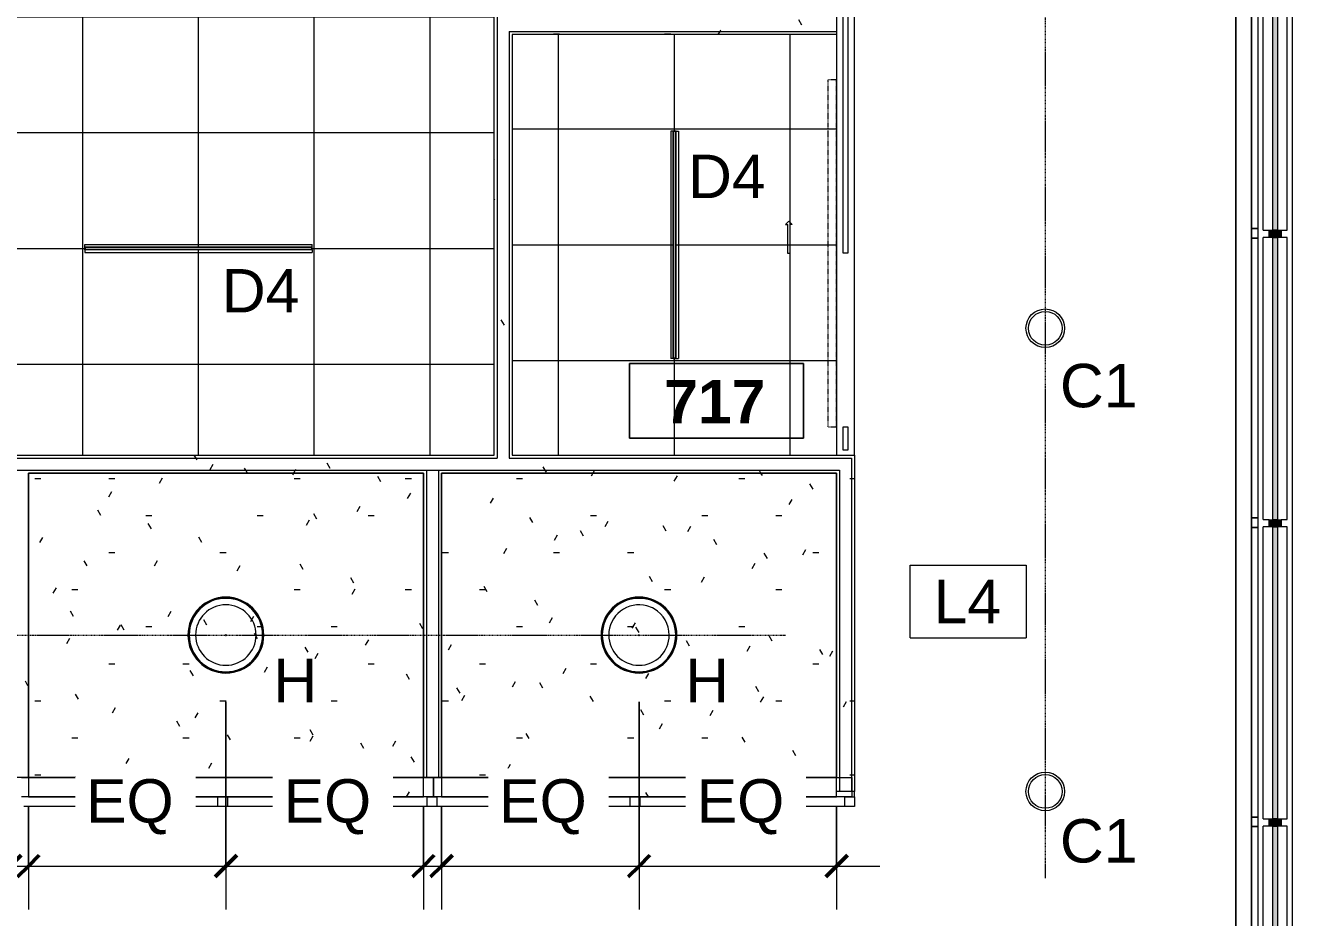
# Model space of a CAD drawing. Header units: inches. Extents: x -2332 to 1043, y -456 to 2193.
# Drawn here: x 743 to 1005.7, y -144.8 to 40.2 of the extents above; entities that cross this region are included whole.
import ezdxf

# ---------------------------------------------------------------- set-up
doc = ezdxf.new("R2010")
doc.units = ezdxf.units.IN
doc.header["$MEASUREMENT"] = 0
doc.linetypes.add('Center 1_4_', pattern=[0.53125, 0.25, -0.09375, 0.09375, -0.09375])
doc.linetypes.add('Dash 1_16_', pattern=[0.125, 0.0625, -0.0625])
for name, color, linetype, lineweight in [('5033_00_7th-9th Floors_Updated_dwg', 8, 'Continuous', 9), ('A-ANNO-DIMS', 211, 'Continuous', 9), ('A-ANNO-DIMS-96', 211, 'Continuous', 9), ('A-ANNO-KEYN', 231, 'Continuous', 9), ('A-AREA-IDEN', 2, 'Continuous', 9), ('A-CLNG', 13, 'Continuous', 13), ('A-CLNG-PATT', 13, 'Continuous', 13), ('A-DETL-CNTR', 5, 'Center 1_4_', 9), ('A-DETL-GENF', 92, 'Continuous', 9), ('A-DETL-THIN', 151, 'Continuous', 9), ('A-DOOR', 31, 'Continuous', 13), ('A-GENM', 13, 'Continuous', 9), ('A-GLAZ-CURT', 52, 'Continuous', 13), ('A-GLAZ-CWMG', 51, 'Continuous', 13), ('A-Glaz-Exst', 7, 'Continuous', 9), ('A-Shell', 7, 'Continuous', 9), ('A-WALL', 113, 'Continuous', 13), ('A-WALL-PATT', 111, 'Continuous', 13), ('E-LITE-EQPM', 33, 'Continuous', 9), ('E-LITE-EQPM-IDEN', 33, 'Continuous', 9), ('I-WALL', 2, 'Continuous', 13)]:
    doc.layers.add(name, color=color, linetype=linetype, lineweight=lineweight)
doc.styles.add('Arial', font='arial.ttf', dxfattribs={"height": 9})
doc.styles.add('Swis721 Lt BT_2', font='swissl.ttf', dxfattribs={"height": 9})
doc.styles.add('Swis721 Lt BT_B', font='', dxfattribs={"height": 9})
doc.styles.get('Swis721 Lt BT_B').set_extended_font_data('Swis721 Lt BT', bold=True)
doc.dimstyles.new('OTJ_-_3_32__Linear__1_16__Tolerance', dxfattribs={"dimscale": 12, "dimtxt": 9.497835, "dimasz": 0.375, "dimexe": 0.75, "dimexo": 0.5, "dimgap": 0.5, "dimtad": 1, "dimdec": 4, "dimrnd": 0.0625, "dimzin": 3, "dimdsep": 46, "dimlunit": 4, "dimtxsty": 'Swis721 Lt BT_2', "dimblk1": 'OBLIQUE', "dimblk2": 'OBLIQUE', "dimsah": 1, "dimcen": 0.09, "dimdle": 0.75, "dimazin": 0, "dimtfac": 1, "dimtdec": 4, "dimtix": 1, "dimtmove": 0, "dimatfit": 3, "dimfxl": 1, "dimtvp": 1, "dimtfill": 1, "dimfrac": 2, "dimtolj": 1, "dimtzin": 0, "dimarcsym": 2})
pattern_1 = [(0, (0, 0), (30.72, 7.68), [1.267, -21.773, 1.267, -21.773, -122.88]), (0, (0, 0), (30.72, 7.68), [-46.08, 1.267, -44.813, 1.267, -21.773, -53.76]), (0, (0, 0), (30.72, 7.68), [-115.2, 1.267, -14.093, 1.267, -37.133]), (120, (11.52, 3.84), (-22.011075, 22.7643), [1.267, -21.773, 1.267, -21.773, -122.88]), (120, (11.52, 3.84), (-22.011075, 22.7643), [-46.08, 1.267, -44.813, 1.267, -21.773, -53.76]), (120, (11.52, 3.84), (-22.011075, 22.7643), [-115.2, 1.267, -14.093, 1.267, -37.133]), (240, (15.36, 19.2), (-8.708925, -30.4443), [1.267, -21.773, 1.267, -21.773, -122.88]), (240, (15.36, 19.2), (-8.708925, -30.4443), [-46.08, 1.267, -44.813, 1.267, -21.773, -53.76]), (240, (15.36, 19.2), (-8.708925, -30.4443), [-115.2, 1.267, -14.093, 1.267, -37.133])]

# ---------------------------------------------------------------- blocks, each defined once
blk = doc.blocks.new('5033_00_7th-9th Floors_Updated_dwg-8585573-7TH FLOOR REFLECTED CEILING PLAN')
at = {"layer": 'A-Glaz-Exst'}
for p, q in [((997.2, -545), (997.2, -65.02)), ((997.2, -65.02), (997.2, -545)), ((997.2, -181.94), (998.45, -181.94)), ((998.45, -181.94), (997.2, -181.94)), ((997.2, -183.94), (998.45, -183.94)), ((998.45, -183.94), (997.2, -183.94)), ((997.2, -241.94), (998.45, -241.94)), ((998.45, -241.94), (997.2, -241.94)), ((997.2, -243.94), (998.45, -243.94)), ((998.45, -243.94), (997.2, -243.94)), ((997.2, -303.94), (998.45, -303.94)), ((998.45, -303.94), (997.2, -303.94)), ((997.2, -305.94), (998.45, -305.94)), ((998.45, -305.94), (997.2, -305.94))]:
    blk.add_line(p, q, dxfattribs=at)
at = {"layer": 'A-Shell'}
for p, q in [((993.95, -301.77), (993.95, -65.02)), ((993.95, -65.02), (993.95, -301.77)), ((993.95, -545.02), (993.95, -301.77)), ((993.95, -301.77), (993.95, -545.02))]:
    blk.add_line(p, q, dxfattribs=at)
blk = doc.blocks.new('System Panel - Glazed-7824389-7TH FLOOR REFLECTED CEILING PLAN')
at = {"layer": 'A-GLAZ-CURT', "lineweight": 9}
blk.add_hatch(color=7, dxfattribs=at).paths.add_polyline_path([(-29.25, 0.5), (-29.25, -0.5), (29.25, -0.5), (29.25, 0.5), (-6.71, 0.5)], flags=0)
at = {"layer": 'A-GLAZ-CURT', "color": 8, "lineweight": 20}
for p, q in [((-29.25, -0.5), (-29.25, 0.5)), ((-29.25, 0.5), (29.25, 0.5)), ((29.25, 0.5), (29.25, -0.5)), ((29.25, -0.5), (-29.25, -0.5))]:
    blk.add_line(p, q, dxfattribs=at)
blk = doc.blocks.new('System Panel - Glazed-7824390-7TH FLOOR REFLECTED CEILING PLAN')
at = {"layer": 'A-GLAZ-CURT', "lineweight": 9}
blk.add_hatch(color=7, dxfattribs=at).paths.add_polyline_path([(-30.25, -0.5), (30.25, -0.5), (30.25, 0.5), (-30.25, 0.5)], flags=0)
at = {"layer": 'A-GLAZ-CURT', "color": 8, "lineweight": 20}
for p, q in [((-30.25, -0.5), (-30.25, 0.5)), ((-30.25, 0.5), (30.25, 0.5)), ((30.25, 0.5), (30.25, -0.5)), ((30.25, -0.5), (-30.25, -0.5))]:
    blk.add_line(p, q, dxfattribs=at)
blk = doc.blocks.new('Rectangular Mullion - 2_5_ x 5_ rectangular-7504715-7TH FLOOR REFLECTED CEILING PLAN')
at = {"layer": 'A-GLAZ-CWMG', "lineweight": 9}
for p, q in [((1000.83, -245.79), (999.58, -245.79)), ((999.58, -304.29), (999.58, -245.79)), ((1004.58, -245.79), (1003.33, -245.79)), ((1004.58, -304.29), (1004.58, -245.79)), ((999.58, -304.29), (1000.83, -304.29)), ((1003.33, -304.29), (1004.58, -304.29))]:
    blk.add_line(p, q, dxfattribs=at)
blk = doc.blocks.new('Rectangular Mullion - 2_5_ x 5_ rectangular-7344701-7TH FLOOR REFLECTED CEILING PLAN')
at = {"layer": 'A-GLAZ-CWMG', "lineweight": 9}
for p, q in [((1000.83, -63.79), (999.58, -63.79)), ((999.58, -124.29), (999.58, -63.79)), ((1004.58, -63.79), (1003.33, -63.79)), ((1004.58, -124.29), (1004.58, -63.79)), ((999.58, -124.29), (1000.83, -124.29)), ((1003.33, -124.29), (1004.58, -124.29))]:
    blk.add_line(p, q, dxfattribs=at)
blk = doc.blocks.new('Rectangular Mullion - 1_5_ x 2_5_ rectangular SS-7796925-7TH FLOOR REFLECTED CEILING PLAN')
at = {"layer": 'A-GLAZ-CWMG', "lineweight": 9}
blk.add_hatch(color=7, dxfattribs=at).paths.add_polyline_path([(-0.75, 0.5), (-0.75, 1.25), (0.75, 1.25), (0.75, -1.25), (-0.75, -1.25), (-0.75, -0.5)], flags=0)
at = {"layer": 'A-GLAZ-CWMG', "color": 8, "lineweight": 20}
for p, q in [((0.75, 1.25), (-0.75, 1.25)), ((-0.75, 1.25), (-0.75, -1.25)), ((0.75, -1.25), (0.75, 1.25)), ((-0.75, -1.25), (0.75, -1.25))]:
    blk.add_line(p, q, dxfattribs=at)
blk = doc.blocks.new('L-PENDANT_MUUTO AMBIT_0001 - L-PENDANT_MUUTO AMBIT_0001-V28-7TH FLOOR REFLECTED CEILING PLAN')
at = {"layer": 'E-LITE-EQPM'}
for radius, start, end in [(7.87, 0, 180), (7.74, 360, 180), (7.74, 0, 180), (7.61, 360, 180), (6.27, 0, 180), (7.87, 180, 0), (7.74, 180, 360), (7.74, 180, 0), (7.61, 180, 360), (6.27, 180, 0), (0.086, 0, 180), (0.086, 180, 360)]:
    blk.add_arc((0, 0), radius, start, end, dxfattribs=at)
blk = doc.blocks.new('L-PENDANT_MUUTO AMBIT_0001 - L-PENDANT_MUUTO AMBIT_0001-V29-7TH FLOOR REFLECTED CEILING PLAN')
at = {"layer": 'E-LITE-EQPM'}
for radius, start, end in [(7.87, 0, 180), (7.74, 360, 180), (7.74, 0, 180), (7.61, 360, 180), (6.27, 75, 180), (6.27, 60, 75), (6.27, 0, 60), (7.87, 180, 0), (7.74, 180, 193.8462), (7.74, 180, 0), (7.61, 180, 360), (7.74, 193.8462, 360), (6.27, 180, 0), (0.086, 0, 180), (0.086, 180, 360)]:
    blk.add_arc((0, 0), radius, start, end, dxfattribs=at)
blk = doc.blocks.new('Walls 3 - Walls 3-7742273-7TH FLOOR REFLECTED CEILING PLAN')
at = {"layer": 'A-WALL'}
for p, q in [((742.22, -115.75), (743.67, -115.75)), ((743.67, -115.75), (825.54, -115.75)), ((825.54, -115.75), (827.6, -115.75)), ((827.6, -115.75), (827.6, -119.75)), ((827.71, -119.75), (827.71, -115.75)), ((827.71, -115.75), (829.29, -115.75)), ((829.29, -115.75), (911.17, -115.75)), ((911.17, -115.75), (914.35, -115.75)), ((914.35, -115.75), (914.35, -119.75)), ((743.67, -119.75), (742.22, -119.75)), ((825.54, -119.75), (743.67, -119.75)), ((827.6, -119.75), (825.54, -119.75)), ((829.29, -119.75), (827.71, -119.75)), ((911.17, -119.75), (829.29, -119.75)), ((914.35, -119.75), (911.17, -119.75))]:
    blk.add_line(p, q, dxfattribs=at)
blk = doc.blocks.new('TBARLED SMARTLIGHT 9-16_DIFFUSING 2_ and 4_ - Type D_4_ 9_16 - Diffusing Lens-V35-7TH FLOOR REFLECTED CEILING PLAN')
at = {"layer": 'E-LITE-EQPM'}
for p, q in [((-0.8, 23.56), (-0.8, -23.56)), ((-0.3, 23.56), (-0.8, 23.56)), ((-0.3, 23.56), (0.3, 23.56)), ((-0.3, 23.52), (-0.3, 23.56)), ((-0.3, 23.52), (-0.21, 23.52)), ((-0.3, -23.52), (-0.3, 23.52)), ((0.3, 23.52), (-0.3, 23.52)), ((-0.21, -23.52), (-0.21, 23.52)), ((-0.2, 23.5), (0.2, 23.5)), ((-0.2, -23.5), (-0.2, 23.5)), ((0.2, -23.5), (0.2, 23.5)), ((0.21, 23.52), (0.3, 23.52)), ((0.21, -23.52), (0.21, 23.52)), ((0.3, 23.56), (0.3, 23.52)), ((0.3, 23.56), (0.8, 23.56)), ((0.3, -23.52), (0.3, 23.52)), ((0.8, 23.56), (0.8, -23.56)), ((-0.3, -23.56), (-0.8, -23.56)), ((-0.21, -23.52), (-0.3, -23.52)), ((-0.3, -23.52), (0.3, -23.52)), ((-0.3, -23.56), (-0.3, -23.52)), ((0.3, -23.56), (-0.3, -23.56)), ((0.2, -23.5), (-0.2, -23.5)), ((0.3, -23.52), (0.21, -23.52)), ((0.3, -23.52), (0.3, -23.56)), ((0.3, -23.56), (0.8, -23.56))]:
    blk.add_line(p, q, dxfattribs=at)
blk = doc.blocks.new('Walls 4 - Walls 3-7962883-7TH FLOOR REFLECTED CEILING PLAN')
at = {"layer": 'A-WALL'}
for p, q in [((743.67, -115.75), (743.67, -52.66)), ((743.67, -52.66), (825.54, -52.66)), ((825.54, -52.66), (825.54, -115.75)), ((829.29, -115.75), (829.29, -52.66)), ((829.29, -52.66), (911.17, -52.66)), ((911.17, -52.66), (911.17, -115.75)), ((825.54, -115.75), (743.67, -115.75)), ((911.17, -115.75), (829.29, -115.75))]:
    blk.add_line(p, q, dxfattribs=at)
blk = doc.blocks.new('train - train-8151835-7TH FLOOR REFLECTED CEILING PLAN')
at = {"layer": 'A-GENM'}
for p, q in [((762.92, -121.75), (762.92, -119.75)), ((764.92, -119.75), (764.92, -121.75)), ((782.92, -121.75), (782.92, -119.75)), ((784.92, -119.75), (784.92, -121.75)), ((804.92, -121.75), (804.92, -119.75)), ((806.92, -119.75), (806.92, -121.75)), ((848.42, -121.75), (848.42, -119.75)), ((850.42, -119.75), (850.42, -121.75)), ((868.42, -121.75), (868.42, -119.75)), ((870.42, -119.75), (870.42, -121.75)), ((890.42, -121.75), (890.42, -119.75)), ((892.42, -119.75), (892.42, -121.75)), ((826.35, -121.75), (742.73, -121.75)), ((764.92, -121.75), (762.92, -121.75)), ((784.92, -121.75), (782.92, -121.75)), ((806.92, -121.75), (804.92, -121.75)), ((912.92, -121.75), (828.35, -121.75)), ((850.42, -121.75), (848.42, -121.75)), ((870.42, -121.75), (868.42, -121.75)), ((892.42, -121.75), (890.42, -121.75))]:
    blk.add_line(p, q, dxfattribs=at)
at = {"layer": 'A-GENM', "lineweight": 20}
for p, q in [((826.35, -119.75), (828.35, -119.75)), ((826.35, -121.75), (826.35, -119.75)), ((828.35, -119.75), (828.35, -121.75)), ((912.92, -119.75), (914.92, -119.75)), ((912.92, -121.75), (912.92, -119.75)), ((914.92, -119.75), (914.92, -121.75)), ((828.35, -121.75), (826.35, -121.75)), ((914.92, -121.75), (912.92, -121.75))]:
    blk.add_line(p, q, dxfattribs=at)
blk = doc.blocks.new('Barn Door - Glass Door - D13 - DEMOUNTABLE SLIDER-40_ x 96_-8564951-7TH FLOOR REFLECTED CEILING PLAN')
at = {"layer": 'A-DETL-GENF'}
for p, q in [((17.91, 11.5), (17.91, 12)), ((17.91, 12), (23.91, 12)), ((17.91, 11.5), (23.91, 11.5)), ((24.62, 11.75), (23.91, 12.46)), ((23.91, 12.46), (23.91, 12)), ((24.62, 11.75), (23.91, 11.04)), ((23.91, 11.04), (23.91, 11.5))]:
    blk.add_line(p, q, dxfattribs=at)
at = {"layer": 'A-DOOR', "linetype": 'Dash 1_16_', "lineweight": 9}
for p, q in [((-18, 3.62), (54, 3.62)), ((-18, 3.62), (-18, 1.87)), ((54, 3.62), (54, 1.87)), ((-18, 1.87), (54, 1.87))]:
    blk.add_line(p, q, dxfattribs=at)
blk = doc.blocks.new('System Panel - Glazed-9603130-7TH FLOOR REFLECTED CEILING PLAN')
at = {"layer": 'A-GLAZ-CURT'}
for p, q in [((-88.08, -0.5), (-88.08, 0.5)), ((-88.08, 0.5), (-43.94, 0.5)), ((-43.94, 0.5), (-43.94, -0.5)), ((-7.94, -0.5), (-7.94, 0.5)), ((-7.94, 0.5), (47.21, 0.5)), ((47.21, 0.5), (47.21, -0.5)), ((83.21, -0.5), (83.21, 0.5)), ((83.21, 0.5), (88.08, 0.5)), ((88.08, 0.5), (88.08, -0.5)), ((-43.94, -0.5), (-88.08, -0.5)), ((47.21, -0.5), (-7.94, -0.5)), ((88.08, -0.5), (83.21, -0.5))]:
    blk.add_line(p, q, dxfattribs=at)
blk = doc.blocks.new('TBARLED SMARTLIGHT 9-16_DIFFUSING 2_ and 4_ - Type D_4_ 9_16 - Diffusing Lens-V32-7TH FLOOR REFLECTED CEILING PLAN')
at = {"layer": 'E-LITE-EQPM'}
for p, q in [((-0.8, 23.56), (-0.8, -23.56)), ((-0.3, 23.56), (-0.8, 23.56)), ((-0.3, 23.56), (0.3, 23.56)), ((-0.3, 23.52), (-0.3, 23.56)), ((-0.3, 23.52), (-0.21, 23.52)), ((-0.3, -23.52), (-0.3, 23.52)), ((0.3, 23.52), (-0.3, 23.52)), ((-0.21, -23.52), (-0.21, 23.52)), ((-0.2, 23.5), (0.2, 23.5)), ((-0.2, -23.5), (-0.2, 23.5)), ((0.2, -23.5), (0.2, 23.5)), ((0.21, 23.52), (0.3, 23.52)), ((0.21, -23.52), (0.21, 23.52)), ((0.3, 23.56), (0.3, 23.52)), ((0.3, 23.56), (0.8, 23.56)), ((0.3, -23.52), (0.3, 23.52)), ((0.8, 23.56), (0.8, -23.56)), ((-0.3, -23.56), (-0.8, -23.56)), ((-0.21, -23.52), (-0.3, -23.52)), ((-0.3, -23.52), (0.3, -23.52)), ((-0.3, -23.56), (-0.3, -23.52)), ((0.3, -23.56), (-0.3, -23.56)), ((0.2, -23.5), (-0.2, -23.5)), ((0.3, -23.52), (0.21, -23.52)), ((0.3, -23.52), (0.3, -23.56)), ((0.3, -23.56), (0.8, -23.56))]:
    blk.add_line(p, q, dxfattribs=at)
blk = doc.blocks.new('DOWN LIGHT - Type C_L-PENDANT_FOCAL POINT 3_5 CYLINDER-9613399-7TH FLOOR REFLECTED CEILING PLAN')
at = {"layer": 'E-LITE-EQPM'}
for radius in [4, 3.5]:
    blk.add_circle((-0.125, 0), radius, dxfattribs=at)
blk = doc.blocks.new('Keynote Tag - Keynote Number - Boxed-135510-7TH FLOOR REFLECTED CEILING PLAN')
at = {"layer": 'A-ANNO-KEYN'}
for p, q in [((-0.125, -0.0792), (-0.125, 0.0781)), ((-0.125, 0.0781), (0.125, 0.0781)), ((0.125, 0.0781), (0.125, -0.0792)), ((-0.125, -0.0792), (0.125, -0.0792))]:
    blk.add_line(p, q, dxfattribs=at)
blk = doc.blocks.new('DIMBLOCK42-7TH FLOOR REFLECTED CEILING PLAN')
at = {"layer": 'A-ANNO-DIMS-96'}
for p, q in [((698.98, -100.02), (698.98, -143.1)), ((698.98, -134.1), (698.98, -100.02)), ((739.92, -121.75), (739.92, -143.1)), ((739.92, -134.1), (739.92, -121.75)), ((698.98, -134.1), (748.92, -134.1))]:
    blk.add_line(p, q, dxfattribs=at)
at = {"layer": 'A-ANNO-DIMS-96', "lineweight": 50}
for p, q in [((698.98, -134.1), (701.23, -131.85)), ((739.92, -134.1), (742.17, -131.85)), ((698.98, -134.1), (696.73, -136.35)), ((739.92, -134.1), (737.67, -136.35))]:
    blk.add_line(p, q, dxfattribs=at)
at = {"layer": 'A-ANNO-DIMS-96', "color": 0, "insert": (710.93, -116.08), "char_height": 9, "width": 20.443, "attachment_point": 1, "line_spacing_factor": 1.005062, "style": 'Swis721 Lt BT_2', "bg_fill": 3, "box_fill_scale": 1.25, "bg_fill_color": 256, "bg_fill_true_color": 13158600, "bg_fill_transparency": 0}
blk.add_mtext('EQ', dxfattribs=at)
blk = doc.blocks.new('_Oblique')
at = {"color": 0, "linetype": 'ByBlock', "lineweight": -2}
blk.add_line((-0.5, -0.5), (0.5, 0.5), dxfattribs=at)
blk = doc.blocks.new('DIMBLOCK43-7TH FLOOR REFLECTED CEILING PLAN')
at = {"layer": 'A-ANNO-DIMS-96'}
for p, q in [((784.6, -100.02), (784.6, -143.1)), ((784.6, -134.1), (784.6, -100.02)), ((743.67, -121.75), (743.67, -143.1)), ((743.67, -134.1), (743.67, -121.75)), ((734.67, -134.1), (784.6, -134.1))]:
    blk.add_line(p, q, dxfattribs=at)
at = {"layer": 'A-ANNO-DIMS-96', "lineweight": 50}
for p, q in [((743.67, -134.1), (745.92, -131.85)), ((784.6, -134.1), (786.85, -131.85)), ((743.67, -134.1), (741.42, -136.35)), ((784.6, -134.1), (782.35, -136.35))]:
    blk.add_line(p, q, dxfattribs=at)
at = {"layer": 'A-ANNO-DIMS-96', "color": 0, "insert": (755.62, -116.08), "char_height": 9, "width": 20.443, "attachment_point": 1, "line_spacing_factor": 1.005062, "style": 'Swis721 Lt BT_2', "bg_fill": 3, "box_fill_scale": 1.25, "bg_fill_color": 256, "bg_fill_true_color": 13158600, "bg_fill_transparency": 0}
blk.add_mtext('EQ', dxfattribs=at)
blk = doc.blocks.new('DIMBLOCK44-7TH FLOOR REFLECTED CEILING PLAN')
at = {"layer": 'A-ANNO-DIMS-96'}
for p, q in [((784.6, -100.02), (784.6, -143.1)), ((784.6, -134.1), (784.6, -100.02)), ((825.54, -121.75), (825.54, -143.1)), ((825.54, -134.1), (825.54, -121.75)), ((784.6, -134.1), (834.54, -134.1))]:
    blk.add_line(p, q, dxfattribs=at)
at = {"layer": 'A-ANNO-DIMS-96', "lineweight": 50}
for p, q in [((784.6, -134.1), (786.85, -131.85)), ((825.54, -134.1), (827.79, -131.85)), ((784.6, -134.1), (782.35, -136.35)), ((825.54, -134.1), (823.29, -136.35))]:
    blk.add_line(p, q, dxfattribs=at)
at = {"layer": 'A-ANNO-DIMS-96', "color": 0, "insert": (796.56, -116.08), "char_height": 9, "width": 20.443, "attachment_point": 1, "line_spacing_factor": 1.005062, "style": 'Swis721 Lt BT_2', "bg_fill": 3, "box_fill_scale": 1.25, "bg_fill_color": 256, "bg_fill_true_color": 13158600, "bg_fill_transparency": 0}
blk.add_mtext('EQ', dxfattribs=at)
blk = doc.blocks.new('DIMBLOCK45-7TH FLOOR REFLECTED CEILING PLAN')
at = {"layer": 'A-ANNO-DIMS-96'}
for p, q in [((870.23, -100.02), (870.23, -143.1)), ((870.23, -134.1), (870.23, -100.02)), ((829.29, -121.75), (829.29, -143.1)), ((829.29, -134.1), (829.29, -121.75)), ((820.29, -134.1), (870.23, -134.1))]:
    blk.add_line(p, q, dxfattribs=at)
at = {"layer": 'A-ANNO-DIMS-96', "lineweight": 50}
for p, q in [((829.29, -134.1), (831.54, -131.85)), ((870.23, -134.1), (872.48, -131.85)), ((829.29, -134.1), (827.04, -136.35)), ((870.23, -134.1), (867.98, -136.35))]:
    blk.add_line(p, q, dxfattribs=at)
at = {"layer": 'A-ANNO-DIMS-96', "color": 0, "insert": (841.24, -116.08), "char_height": 9, "width": 20.443, "attachment_point": 1, "line_spacing_factor": 1.005062, "style": 'Swis721 Lt BT_2', "bg_fill": 3, "box_fill_scale": 1.25, "bg_fill_color": 256, "bg_fill_true_color": 13158600, "bg_fill_transparency": 0}
blk.add_mtext('EQ', dxfattribs=at)
blk = doc.blocks.new('DIMBLOCK46-7TH FLOOR REFLECTED CEILING PLAN')
at = {"layer": 'A-ANNO-DIMS-96'}
for p, q in [((870.23, -100.02), (870.23, -143.1)), ((870.23, -134.1), (870.23, -100.02)), ((911.17, -121.75), (911.17, -143.1)), ((911.17, -134.1), (911.17, -121.75)), ((870.23, -134.1), (920.17, -134.1))]:
    blk.add_line(p, q, dxfattribs=at)
at = {"layer": 'A-ANNO-DIMS-96', "lineweight": 50}
for p, q in [((870.23, -134.1), (872.48, -131.85)), ((911.17, -134.1), (913.42, -131.85)), ((870.23, -134.1), (867.98, -136.35)), ((911.17, -134.1), (908.92, -136.35))]:
    blk.add_line(p, q, dxfattribs=at)
at = {"layer": 'A-ANNO-DIMS-96', "color": 0, "insert": (882.18, -116.08), "char_height": 9, "width": 20.443, "attachment_point": 1, "line_spacing_factor": 1.005062, "style": 'Swis721 Lt BT_2', "bg_fill": 3, "box_fill_scale": 1.25, "bg_fill_color": 256, "bg_fill_true_color": 13158600, "bg_fill_transparency": 0}
blk.add_mtext('EQ', dxfattribs=at)
blk = doc.blocks.new('Room Tag - Number Only-4120135-7TH FLOOR REFLECTED CEILING PLAN')
at = {"layer": 'A-AREA-IDEN'}
for p, q in [((-0.1881, -0.1636), (-0.1881, -0.0018)), ((-0.1881, -0.0018), (0.1869, -0.0018)), ((0.1869, -0.0018), (-0.1881, -0.0018)), ((-0.1881, -0.0018), (-0.1881, -0.1636)), ((0.1869, -0.0018), (0.1869, -0.1636)), ((0.1869, -0.1636), (0.1869, -0.0018)), ((0.1869, -0.1636), (-0.1881, -0.1636)), ((-0.1881, -0.1636), (0.1869, -0.1636))]:
    blk.add_line(p, q, dxfattribs=at)

msp = doc.modelspace()

# ---------------------------------------------------------------- hatches: boundary and pattern name
at = {"layer": 'A-CLNG-PATT'}
h = msp.add_hatch(dxfattribs=at)
h.set_pattern_fill('FP_14', color=256, style=0, pattern_type=2)
h.set_pattern_definition([(180, (730.917, 17.917), (3e-15, 24), []), (90, (730.917, 17.917), (24, -1e-15), [])])
h.paths.add_polyline_path([(572.41695, -48.91356), (840.20426, -48.91356), (840.20426, 108.99788), (819.95426, 109.01665), (819.95426, 129.24788), (572.41695, 129.24788), (572.41695, -48.47606)], flags=0)
h.paths.add_polyline_path([(614.49575, -6.37812), (611.35445, -6.37812), (611.35445, -5.78757), (658.47945, -5.78757), (658.47945, -6.37812), (621.01015, -6.37812)], flags=0)
h.paths.add_polyline_path([(755.35445, -6.37812), (755.35445, -5.78757), (802.47945, -5.78757), (802.47945, -6.37812), (755.40132, -6.37812)], flags=0)
h.paths.add_polyline_path([(611.12167, -5.64534), (610.62167, -5.64534), (610.62167, 41.47966), (611.21222, 41.47966), (611.21222, -5.64534), (611.12561, -5.64534)], flags=0)
h.paths.add_polyline_path([(686.15594, 17.62188), (683.35445, 17.62188), (683.35445, 18.21243), (730.47945, 18.21243), (730.47945, 17.62188), (699.18509, 17.62188)], flags=0)
h.paths.add_polyline_path([(755.1606, 42.35466), (754.62167, 42.35466), (754.62167, 89.47966), (755.21222, 89.47966), (755.21222, 42.35466), (755.16086, 42.35466)], flags=0)
h.paths.add_polyline_path([(683.40132, 65.62188), (683.35445, 65.66493), (683.35445, 66.21243), (730.47945, 66.16938), (730.47945, 65.62188), (686.15594, 65.62188)], flags=0)
h.paths.add_polyline_path([(614.49575, 89.62188), (611.64972, 89.62188), (611.64972, 90.21243), (658.77472, 90.21243), (658.77472, 89.62188), (621.01015, 89.62188)], flags=0)
h.paths.add_polyline_path([(802.47945, 89.62188), (755.35445, 89.62188), (755.35445, 90.21243), (802.47945, 90.21243), (802.47945, 89.67119)], flags=0)
h = msp.add_hatch(dxfattribs=at)
h.set_pattern_fill('FP_39', color=256, style=0, pattern_type=2)
h.set_pattern_definition([(270, (877.56, -5.31), (-24, -1e-15), []), (180, (877.56, -5.31), (-3e-15, 24), [])])
h.paths.add_polyline_path([(843.95426, -48.91356), (911.16695, -48.91356), (911.16695, 38.29216), (843.95426, 38.29216), (843.95426, 14.05338)], flags=0)
h.paths.add_polyline_path([(877.36234, -28.8732), (877.3106, -28.8732), (877.3106, 18.2518), (877.90116, 18.2518), (877.90116, -28.8732), (877.36572, -28.8732)], flags=0)
at = {"layer": 'A-DETL-GENF'}
h = msp.add_hatch(dxfattribs=at)
h.set_pattern_fill('FP_1', style=0, pattern_type=2)
h.set_pattern_definition(pattern_1)
h.paths.add_polyline_path([(743.66695, -119.75212), (825.54195, -119.75212), (825.54195, -52.66356), (743.66695, -52.66356), (743.66695, -119.68432)], flags=0)
h = msp.add_hatch(dxfattribs=at)
h.set_pattern_fill('FP_1', style=0, pattern_type=2)
h.set_pattern_definition(pattern_1)
h.paths.add_polyline_path([(829.29195, -119.75212), (911.16695, -119.75212), (911.16695, -52.66356), (829.29195, -52.66356), (829.29195, -119.67908)], flags=0)
at = {"layer": 'A-WALL-PATT', "lineweight": 9}
h = msp.add_hatch(dxfattribs=at)
h.set_pattern_fill('FP_1', color=256, style=0, pattern_type=2)
h.set_pattern_definition(pattern_1)
h.paths.add_polyline_path([(840.20426, -48.91356), (840.82926, -48.91356), (840.82926, 108.99788), (840.20426, 108.99788), (840.20426, 14.05338)], flags=0)
h = msp.add_hatch(dxfattribs=at)
h.set_pattern_fill('FP_1', color=256, style=0, pattern_type=2)
h.set_pattern_definition(pattern_1)
h.paths.add_polyline_path([(843.32926, -49.53856), (843.32926, 108.99788), (840.82926, 108.99788), (840.82926, -49.53856)], flags=0)
h = msp.add_hatch(dxfattribs=at)
h.set_pattern_fill('FP_1', color=256, style=0, pattern_type=2)
h.set_pattern_definition(pattern_1)
h.paths.add_polyline_path([(843.32926, -48.91356), (843.95426, -48.91356), (843.95426, 38.91716), (843.32926, 38.91716), (843.32926, 14.05338)], flags=0)
h.paths.add_polyline_path([(843.95426, 41.41716), (843.95426, 108.99788), (843.32926, 108.99788), (843.32926, 41.41716)], flags=0)
h = msp.add_hatch(dxfattribs=at)
h.set_pattern_fill('FP_1', color=256, style=0, pattern_type=2)
h.set_pattern_definition(pattern_1)
h.paths.add_polyline_path([(868.56412, 38.91716), (911.16695, 38.91716), (911.16695, 41.41716), (843.32926, 41.41716), (843.32926, 38.91716), (843.95426, 38.91716)], flags=0)
h = msp.add_hatch(dxfattribs=at)
h.set_pattern_fill('FP_1', color=256, style=0, pattern_type=2)
h.set_pattern_definition(pattern_1)
h.paths.add_polyline_path([(911.16695, 38.29216), (911.16695, 38.91716), (843.95426, 38.91716), (843.95426, 38.29216), (894.62244, 38.29216)], flags=0)
h = msp.add_hatch(dxfattribs=at)
h.set_pattern_fill('FP_1', color=256, style=0, pattern_type=2)
h.set_pattern_definition(pattern_1)
h.paths.add_polyline_path([(911.16695, -52.03856), (914.29195, -52.03856), (914.29195, -49.53856), (569.29195, -49.53856), (569.29195, -52.03856), (894.62244, -52.03856)], flags=0)
h = msp.add_hatch(dxfattribs=at)
h.set_pattern_fill('FP_1', color=256, style=0, pattern_type=2)
h.set_pattern_definition(pattern_1)
h.paths.add_polyline_path([(914.91695, -49.53856), (914.91695, -48.91356), (843.32926, -48.91356), (843.32926, -49.53856), (914.29195, -49.53856)], flags=0)
h.paths.add_polyline_path([(743.66695, -49.53856), (840.82926, -49.53856), (840.82926, -48.91356), (572.41695, -48.91356), (572.41695, -49.53856), (743.04195, -49.53856)], flags=0)
h = msp.add_hatch(dxfattribs=at)
h.set_pattern_fill('FP_1', color=256, style=0, pattern_type=2)
h.set_pattern_definition(pattern_1)
h.paths.add_polyline_path([(914.34746, -118.60106), (914.91695, -118.60106), (914.91695, -49.53856), (914.29195, -49.53856), (914.31895, -115.75212), (914.34746, -115.75212)], flags=0)
h = msp.add_hatch(dxfattribs=at)
h.set_pattern_fill('FP_1', color=256, style=0, pattern_type=2)
h.set_pattern_definition(pattern_1)
h.paths.add_polyline_path([(894.62244, -52.66356), (911.79195, -52.66356), (911.76825, -52.03856), (828.66695, -52.03856), (828.66695, -52.66356), (868.56412, -52.66356)], flags=0)
h.paths.add_polyline_path([(816.4475, -52.66356), (826.16695, -52.66356), (826.14218, -52.03856), (743.04195, -52.03856), (743.04195, -52.66356), (764.33087, -52.66356)], flags=0)
h.paths.add_polyline_path([(739.91695, -52.66356), (740.54195, -52.66356), (740.51718, -52.03856), (657.41695, -52.03856), (657.41695, -52.66356), (712.21425, -52.66356)], flags=0)
h.paths.add_polyline_path([(654.91695, -52.66356), (654.89218, -52.03856), (571.79195, -52.03856), (571.79195, -52.66356), (654.29195, -52.66356)], flags=0)
h = msp.add_hatch(dxfattribs=at)
h.set_pattern_fill('FP_1', color=256, style=0, pattern_type=2)
h.set_pattern_definition(pattern_1)
h.paths.add_polyline_path([(914.29195, -115.75212), (914.29195, -52.03856), (911.79195, -52.03856), (911.79195, -115.75212), (914.18393, -115.75212)], flags=0)
h = msp.add_hatch(dxfattribs=at)
h.set_pattern_fill('FP_1', color=256, style=0, pattern_type=2)
h.set_pattern_definition(pattern_1)
h.paths.add_polyline_path([(743.66695, -115.75212), (743.66695, -52.66356), (743.04195, -52.66356), (743.04195, -115.75212)], flags=0)

# ---------------------------------------------------------------- linework, layer by layer
at = {"layer": 'A-CLNG'}
for p, q in [((914.91695, -48.91356), (914.91695, 129.24788)), ((993.95426, 114.99788), (993.95426, -121.75212)), ((911.16695, 38.29216), (911.16695, -48.91356)), ((914.91695, -119.75212), (914.91695, -118.60106))]:
    msp.add_line(p, q, dxfattribs=at)
at = {"layer": 'A-DETL-CNTR'}
for p, q in [((954.4356, 197.37838), (954.4356, -136.62162)), ((613.658, -86.20784), (900.658, -86.20784))]:
    msp.add_line(p, q, dxfattribs=at)
at = {"layer": 'A-DETL-THIN'}
for p, q in [((825.54195, -52.66356), (743.66695, -52.66356)), ((743.66695, -52.66356), (743.66695, -119.75212)), ((825.54195, -119.75212), (825.54195, -52.66356)), ((911.16695, -52.66356), (829.29195, -52.66356)), ((829.29195, -52.66356), (829.29195, -119.75212)), ((911.16695, -119.75212), (911.16695, -52.66356)), ((743.66695, -119.75212), (825.54195, -119.75212)), ((829.29195, -119.75212), (911.16695, -119.75212))]:
    msp.add_line(p, q, dxfattribs=at)
at = {"layer": 'A-WALL'}
for p, q in [((840.82926, 108.99788), (840.82926, -49.53856)), ((843.32926, 38.91716), (843.32926, -49.53856)), ((843.32926, 38.91716), (911.16695, 38.91716)), ((572.41695, -49.53856), (840.82926, -49.53856)), ((843.32926, -49.53856), (914.29195, -49.53856)), ((914.29195, -49.53856), (914.29195, -118.60106)), ((571.79195, -52.03856), (911.79195, -52.03856)), ((826.16695, -52.03856), (826.16695, -115.75212)), ((828.66695, -52.03856), (828.66695, -115.75212)), ((911.79195, -52.03856), (911.79195, -118.60106))]:
    msp.add_line(p, q, dxfattribs=at)
at = {"layer": 'I-WALL', "lineweight": 9}
for p, q in [((1005.70426, -450.91104), (1005.70426, 1677.04534)), ((998.45426, 114.99788), (998.45426, -365.00212))]:
    msp.add_line(p, q, dxfattribs=at)
at = {"layer": 'I-WALL'}
for p, q in [((840.20426, -48.91356), (840.20426, 108.99788)), ((911.16695, 42.04216), (911.16695, 38.29216)), ((843.95426, 38.29216), (843.95426, -48.91356)), ((911.16695, 38.29216), (843.95426, 38.29216)), ((572.41695, -48.91356), (840.20426, -48.91356)), ((843.95426, -48.91356), (914.91695, -48.91356)), ((914.91695, -48.91356), (914.91695, -118.60106)), ((825.54195, -52.66356), (743.66695, -52.66356)), ((743.66695, -52.66356), (743.66695, -115.75212)), ((825.54195, -115.75212), (825.54195, -52.66356)), ((911.16695, -52.66356), (829.29195, -52.66356)), ((829.29195, -52.66356), (829.29195, -115.75212)), ((911.16695, -118.60106), (911.16695, -52.66356)), ((743.66695, -115.75212), (739.91695, -115.75212)), ((829.29195, -115.75212), (825.54195, -115.75212)), ((914.91695, -118.60106), (911.16695, -118.60106))]:
    msp.add_line(p, q, dxfattribs=at)

# ---------------------------------------------------------------- block references
at = {"layer": '5033_00_7th-9th Floors_Updated_dwg', "color": 7}
msp.add_blockref('5033_00_7th-9th Floors_Updated_dwg-8585573-7TH FLOOR REFLECTED CEILING PLAN', (0, 180.01878), dxfattribs=at)
at = {"layer": 'A-ANNO-KEYN', "xscale": 95.99999999999994, "yscale": 95.99999999999994, "zscale": 95.99999999999994}
msp.add_blockref('Keynote Tag - Keynote Number - Boxed-135510-7TH FLOOR REFLECTED CEILING PLAN', (938.44818, -79.20296), dxfattribs=at)
at = {"layer": 'A-AREA-IDEN', "xscale": 95.99999999999994, "yscale": 95.99999999999994, "zscale": 95.99999999999994}
msp.add_blockref('Room Tag - Number Only-4120135-7TH FLOOR REFLECTED CEILING PLAN', (886.34872, -29.72396), dxfattribs=at)
at = {"layer": 'A-DOOR', "rotation": 89.9999999999999}
msp.add_blockref('Barn Door - Glass Door - D13 - DEMOUNTABLE SLIDER-40_ x 96_-8564951-7TH FLOOR REFLECTED CEILING PLAN', (913.04195, -25.03856), dxfattribs=at)
at = {"layer": 'A-GENM'}
msp.add_blockref('train - train-8151835-7TH FLOOR REFLECTED CEILING PLAN', (0, 0), dxfattribs=at)
at = {"layer": 'A-GLAZ-CURT', "lineweight": 9}
for name, p, rotation in [('System Panel - Glazed-9603130-7TH FLOOR REFLECTED CEILING PLAN', (913.04195, 40.16716), 269.9999999999999), ('System Panel - Glazed-7824389-7TH FLOOR REFLECTED CEILING PLAN', (1002.07926, 26.95811), 89.99999999999991), ('System Panel - Glazed-7824389-7TH FLOOR REFLECTED CEILING PLAN', (1002.07926, -33.04189), 89.99999999999991), ('System Panel - Glazed-7824390-7TH FLOOR REFLECTED CEILING PLAN', (1002.07926, -94.04189), 89.99999999999991), ('System Panel - Glazed-7824389-7TH FLOOR REFLECTED CEILING PLAN', (1002.07926, -155.04189), 89.99999999999991)]:
    msp.add_blockref(name, p, dxfattribs=dict(at, rotation=rotation))
at = {"layer": 'A-GLAZ-CWMG', "lineweight": 9}
for name, p in [('Rectangular Mullion - 2_5_ x 5_ rectangular-7504715-7TH FLOOR REFLECTED CEILING PLAN', (0, 302)), ('Rectangular Mullion - 2_5_ x 5_ rectangular-7504715-7TH FLOOR REFLECTED CEILING PLAN', (0, 242)), ('Rectangular Mullion - 2_5_ x 5_ rectangular-7344701-7TH FLOOR REFLECTED CEILING PLAN', (0, 0)), ('Rectangular Mullion - 2_5_ x 5_ rectangular-7504715-7TH FLOOR REFLECTED CEILING PLAN', (0, 120))]:
    msp.add_blockref(name, p, dxfattribs=at)
at = {"layer": 'A-GLAZ-CWMG', "lineweight": 9, "extrusion": (0, 0, -1), "rotation": 90.0000000000001}
for p in [(-1002.07926, -3.04189), (-1002.07926, -63.04189), (-1002.07926, -125.04189)]:
    msp.add_blockref('Rectangular Mullion - 1_5_ x 2_5_ rectangular SS-7796925-7TH FLOOR REFLECTED CEILING PLAN', p, dxfattribs=at)
at = {"layer": 'A-WALL', "lineweight": 9}
for name in ['Walls 4 - Walls 3-7962883-7TH FLOOR REFLECTED CEILING PLAN', 'Walls 3 - Walls 3-7742273-7TH FLOOR REFLECTED CEILING PLAN']:
    msp.add_blockref(name, (0, 0), dxfattribs=at)
at = {"layer": 'E-LITE-EQPM', "extrusion": (0, 0, -1)}
msp.add_blockref('TBARLED SMARTLIGHT 9-16_DIFFUSING 2_ and 4_ - Type D_4_ 9_16 - Diffusing Lens-V32-7TH FLOOR REFLECTED CEILING PLAN', (-877.60588, -5.3107), dxfattribs=at)
at = {"layer": 'E-LITE-EQPM', "extrusion": (0, 0, -1), "rotation": 270.0000000000001}
msp.add_blockref('TBARLED SMARTLIGHT 9-16_DIFFUSING 2_ and 4_ - Type D_4_ 9_16 - Diffusing Lens-V35-7TH FLOOR REFLECTED CEILING PLAN', (-778.91695, -6.08284), dxfattribs=at)
at = {"layer": 'E-LITE-EQPM'}
for name, p in [('DOWN LIGHT - Type C_L-PENDANT_FOCAL POINT 3_5 CYLINDER-9613399-7TH FLOOR REFLECTED CEILING PLAN', (954.5606, -22.62162)), ('L-PENDANT_MUUTO AMBIT_0001 - L-PENDANT_MUUTO AMBIT_0001-V28-7TH FLOOR REFLECTED CEILING PLAN', (784.60445, -86.20784)), ('L-PENDANT_MUUTO AMBIT_0001 - L-PENDANT_MUUTO AMBIT_0001-V29-7TH FLOOR REFLECTED CEILING PLAN', (870.22945, -86.20784)), ('DOWN LIGHT - Type C_L-PENDANT_FOCAL POINT 3_5 CYLINDER-9613399-7TH FLOOR REFLECTED CEILING PLAN', (954.5606, -118.62162))]:
    msp.add_blockref(name, p, dxfattribs=at)

# ---------------------------------------------------------------- texts
at = {"layer": 'A-ANNO-KEYN', "insert": (931.29631, -74.7511), "char_height": 9, "width": 16.968, "attachment_point": 1, "style": 'Arial'}
msp.add_mtext('L4', dxfattribs=at)
at = {"layer": 'A-AREA-IDEN', "insert": (875.45292, -33.32614), "char_height": 9, "width": 25.452, "attachment_point": 1, "style": 'Swis721 Lt BT_B'}
msp.add_mtext('717', dxfattribs=at)
at = {"layer": 'E-LITE-EQPM-IDEN', "char_height": 9, "attachment_point": 1, "style": 'Arial'}
for s, insert, width in [('D4', (880.39698, 13.35656), 19.695), ('D4', (783.76936, -10.3459), 19.695), ('C1', (957.47153, -29.99774), 19.695), ('H', (794.46359, -91.13048), 11.211), ('H', (879.81842, -91.13048), 11.211), ('C1', (957.47153, -124.35537), 19.695)]:
    msp.add_mtext(s, dxfattribs=dict(at, insert=insert, width=width))

# ---------------------------------------------------------------- next in the draw order: dimensions: what is measured, and where the dimension line sits
at = {"layer": 'A-ANNO-DIMS'}
dim = msp.add_linear_dim(base=(739.91695, -134.1001), p1=(698.97945, -94.02046), p2=(739.91695, -115.75212), text='EQ', dimstyle='OTJ_-_3_32__Linear__1_16__Tolerance', override={"dimpost": '<>', "dimfxl": 46.348074}, dxfattribs=at)
dim.commit()
dim.dimension.update_dxf_attribs({"geometry": 'DIMBLOCK42-7TH FLOOR REFLECTED CEILING PLAN', "text_midpoint": (719.4482, -123.15102)})

# ---------------------------------------------------------------- next in the draw order: dimensions: what is measured, and where the dimension line sits
dim = msp.add_linear_dim(base=(784.60445, -134.1001), p1=(743.66695, -115.75212), p2=(784.60445, -94.02046), text='EQ', dimstyle='OTJ_-_3_32__Linear__1_16__Tolerance', override={"dimpost": '<>', "dimfxl": 46.348074}, dxfattribs=at)
dim.commit()
dim.dimension.update_dxf_attribs({"geometry": 'DIMBLOCK43-7TH FLOOR REFLECTED CEILING PLAN', "text_midpoint": (764.1357, -123.15102)})

# ---------------------------------------------------------------- next in the draw order: dimensions: what is measured, and where the dimension line sits
dim = msp.add_linear_dim(base=(825.54195, -134.1001), p1=(784.60445, -94.02046), p2=(825.54195, -115.75212), text='EQ', dimstyle='OTJ_-_3_32__Linear__1_16__Tolerance', override={"dimpost": '<>', "dimfxl": 46.348074}, dxfattribs=at)
dim.commit()
dim.dimension.update_dxf_attribs({"geometry": 'DIMBLOCK44-7TH FLOOR REFLECTED CEILING PLAN', "text_midpoint": (805.0732, -123.15102)})

# ---------------------------------------------------------------- next in the draw order: dimensions: what is measured, and where the dimension line sits
dim = msp.add_linear_dim(base=(870.22945, -134.1001), p1=(829.29195, -115.75212), p2=(870.22945, -94.02046), text='EQ', dimstyle='OTJ_-_3_32__Linear__1_16__Tolerance', override={"dimpost": '<>', "dimfxl": 46.348074}, dxfattribs=at)
dim.commit()
dim.dimension.update_dxf_attribs({"geometry": 'DIMBLOCK45-7TH FLOOR REFLECTED CEILING PLAN', "text_midpoint": (849.7607, -123.15102)})

# ---------------------------------------------------------------- next in the draw order: dimensions: what is measured, and where the dimension line sits
dim = msp.add_linear_dim(base=(911.16695, -134.1001), p1=(870.22945, -94.02046), p2=(911.16695, -115.75212), text='EQ', dimstyle='OTJ_-_3_32__Linear__1_16__Tolerance', override={"dimpost": '<>', "dimfxl": 46.348074}, dxfattribs=at)
dim.commit()
dim.dimension.update_dxf_attribs({"geometry": 'DIMBLOCK46-7TH FLOOR REFLECTED CEILING PLAN', "text_midpoint": (890.6982, -123.15102)})

doc.saveas('drawing.dxf')
